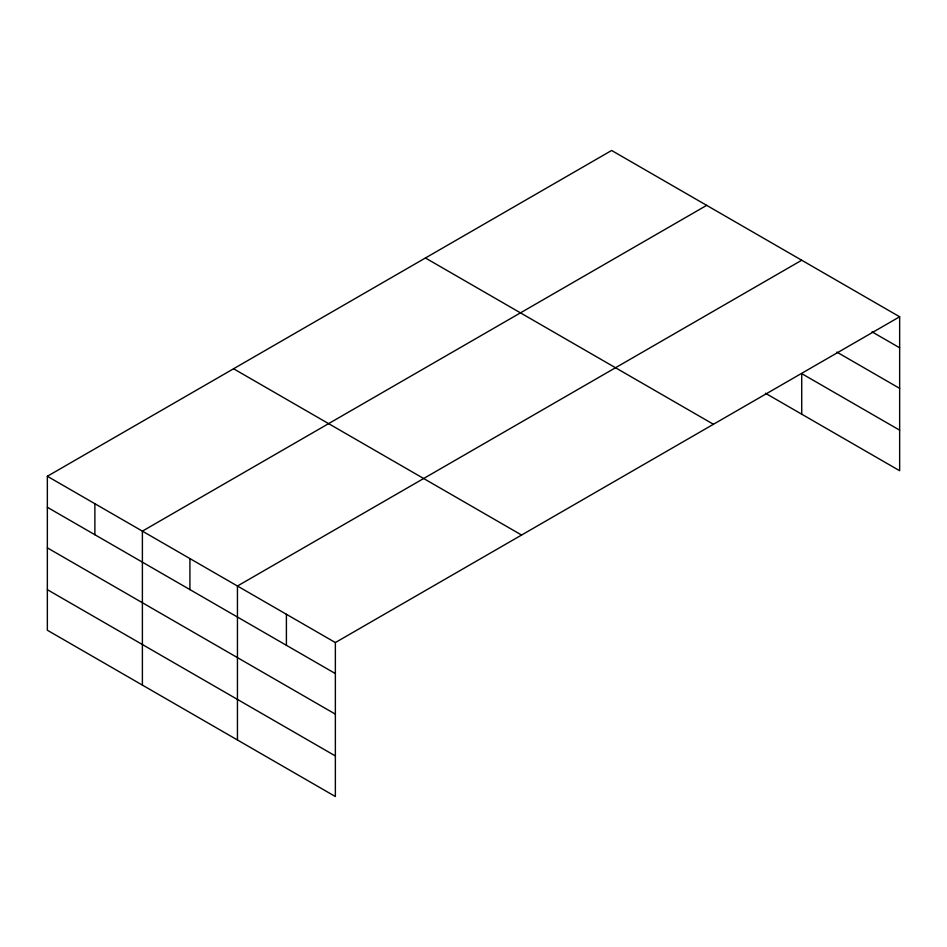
<?xml version="1.0" encoding="UTF-8"?>
<svg xmlns="http://www.w3.org/2000/svg" width="947" height="947" viewBox="0 0 947 947"><rect width="100%" height="100%" fill="white"/><g stroke="black" fill="none" stroke-linecap="round" stroke-linejoin="round"><path stroke-width="1.42" d="M47.35 476.27L335.368 642.551L335.368 796.522L47.35 630.229L47.35 476.27L611.632 150.478L899.65 316.772L899.65 470.73L765.46 393.254M706.675 205.357L142.393 531.137L142.393 685.107M801.718 260.236L237.448 586.015L237.448 739.986M335.368 642.551L899.65 316.772M872.033 331.841L899.65 347.786M836.876 352.118L899.65 388.365M899.65 430.163L801.718 373.627L801.718 414.194M425.416 257.986L713.434 424.28M233.566 368.762L521.584 535.043M47.35 507.284L335.368 673.577M47.35 547.863L335.368 714.145M47.35 589.661L335.368 755.943M286.408 614.283L286.408 645.309M189.921 558.576L189.921 589.602M94.878 503.697L94.878 534.724"/></g></svg>
